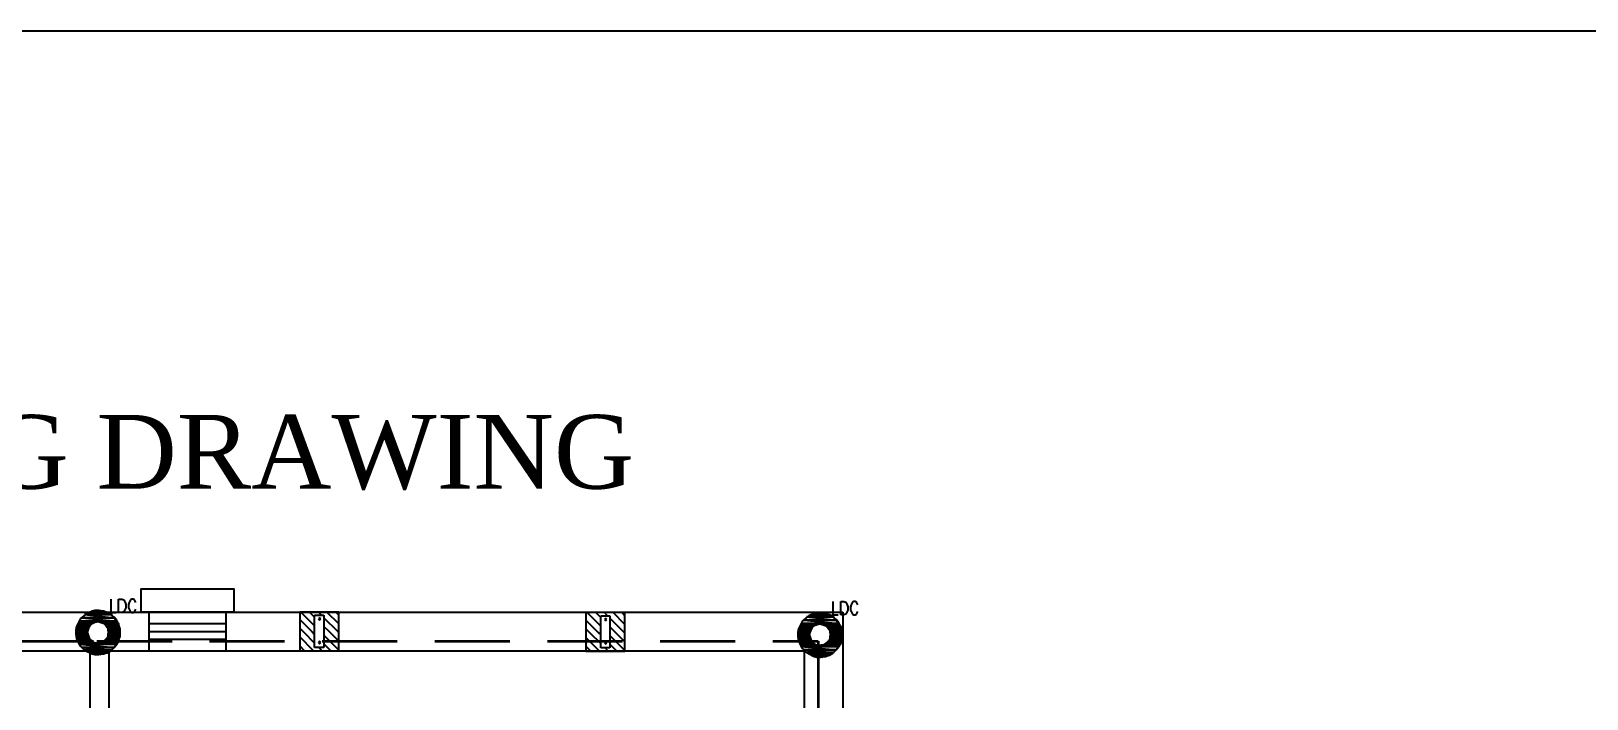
# Model space of a CAD drawing. Header units: inches. Extents: x 1052 to 8538, y 819 to 5894.
# Drawn here: x 5266.5 to 5525.5, y 3193.2 to 3304.3 of the extents above; entities that cross this region are included whole.
import ezdxf

# ---------------------------------------------------------------- set-up
doc = ezdxf.new("R2010")
doc.units = ezdxf.units.IN
doc.header["$LTSCALE"] = 50
doc.header["$MEASUREMENT"] = 0
doc.linetypes.add('HIDDEN', pattern=[0.375, 0.25, -0.125])
doc.layers.add('line', color=5, linetype='HIDDEN', lineweight=35)
doc.layers.add('T', color=7, linetype='Continuous')
doc.styles.get("Standard").update_dxf_attribs({"font": 'arial.ttf'})

msp = doc.modelspace()

# ---------------------------------------------------------------- linework, layer by layer
msp.add_line((6141.93, 3304.32), (4991.99, 3304.32))
at = {"color": 1}
for p, q in [((5279.75, 3209.77), (5279.75, 3207.57)), ((5281.06, 3207.57), (5281.06, 3209.77)), ((5281.06, 3209.77), (5281.61, 3209.77)), ((5281.61, 3209.77), (5281.94, 3209.66)), ((5281.94, 3209.66), (5282.05, 3209.44)), ((5282.05, 3209.44), (5282.16, 3209.22)), ((5282.16, 3209.22), (5282.27, 3208.89)), ((5282.27, 3208.89), (5282.27, 3208.34)), ((5282.81, 3209.22), (5282.71, 3208.89)), ((5282.71, 3208.89), (5282.71, 3208.34)), ((5282.93, 3209.44), (5282.81, 3209.22)), ((5283.04, 3209.66), (5282.93, 3209.44)), ((5283.25, 3209.77), (5283.04, 3209.66)), ((5283.47, 3209.77), (5283.25, 3209.77)), ((5283.69, 3209.66), (5283.47, 3209.77)), ((5283.8, 3209.44), (5283.69, 3209.66)), ((5283.91, 3209.22), (5283.8, 3209.44)), ((5399.93, 3209.38), (5399.93, 3207.18)), ((5401.25, 3207.18), (5401.25, 3209.38)), ((5401.25, 3209.38), (5401.79, 3209.38)), ((5401.79, 3209.38), (5402.12, 3209.27)), ((5402.12, 3209.27), (5402.23, 3209.05)), ((5402.23, 3209.05), (5402.34, 3208.83)), ((5402.34, 3208.83), (5402.45, 3208.5)), ((5403, 3208.83), (5402.89, 3208.5)), ((5403.11, 3209.05), (5403, 3208.83)), ((5403.22, 3209.27), (5403.11, 3209.05)), ((5403.44, 3209.38), (5403.22, 3209.27)), ((5403.66, 3209.38), (5403.44, 3209.38)), ((5403.88, 3209.27), (5403.66, 3209.38)), ((5403.99, 3209.05), (5403.88, 3209.27)), ((5404.09, 3208.83), (5403.99, 3209.05)), ((5274.7, 3206.59), (5274.37, 3205.93)), ((5275.25, 3207.03), (5274.7, 3206.59)), ((5280.29, 3206.7), (5274.92, 3206.7)), ((5274.92, 3206.7), (5280.73, 3206.15)), ((5274.92, 3206.7), (5280.29, 3206.7)), ((5275.8, 3207.47), (5275.25, 3207.03)), ((5279.86, 3207.24), (5275.36, 3207.24)), ((5275.36, 3207.24), (5280.29, 3206.7)), ((5275.36, 3207.24), (5279.86, 3207.24)), ((5276.46, 3207.68), (5275.8, 3207.47)), ((5279.31, 3207.57), (5276.02, 3207.57)), ((5276.02, 3207.57), (5279.86, 3207.24)), ((5276.02, 3207.57), (5279.31, 3207.57)), ((5277.12, 3207.91), (5276.46, 3207.68)), ((5278.65, 3207.79), (5276.56, 3207.79)), ((5276.56, 3207.79), (5279.31, 3207.57)), ((5276.56, 3207.79), (5278.65, 3207.79)), ((5277.77, 3207.91), (5277.12, 3207.91)), ((5277.23, 3207.91), (5278.65, 3207.79)), ((5277.23, 3207.91), (5277.99, 3207.91)), ((5278.43, 3207.79), (5277.77, 3207.91)), ((5277.99, 3207.91), (5278.65, 3207.79)), ((5279.2, 3207.57), (5278.43, 3207.79)), ((5278.65, 3207.79), (5279.31, 3207.57)), ((5279.75, 3207.24), (5279.2, 3207.57)), ((5279.31, 3207.57), (5279.86, 3207.24)), ((5279.75, 3207.57), (5280.62, 3207.57)), ((5280.29, 3206.81), (5279.75, 3207.24)), ((5279.86, 3207.24), (5280.29, 3206.7)), ((5280.73, 3206.26), (5280.29, 3206.81)), ((5280.29, 3206.7), (5280.73, 3206.15)), ((5281.06, 3205.6), (5280.73, 3206.26)), ((5281.61, 3207.57), (5281.06, 3207.57)), ((5281.94, 3207.68), (5281.61, 3207.57)), ((5282.05, 3207.91), (5281.94, 3207.68)), ((5282.16, 3208.12), (5282.05, 3207.91)), ((5282.27, 3208.34), (5282.16, 3208.12)), ((5282.71, 3208.34), (5282.81, 3208.12)), ((5282.81, 3208.12), (5282.93, 3207.91)), ((5282.93, 3207.91), (5283.04, 3207.68)), ((5283.04, 3207.68), (5283.25, 3207.57)), ((5283.25, 3207.57), (5283.47, 3207.57)), ((5283.47, 3207.57), (5283.69, 3207.68)), ((5283.69, 3207.68), (5283.8, 3207.91)), ((5283.8, 3207.91), (5283.91, 3208.12)), ((5311.2, 3207.64), (5311.2, 3201.22)), ((5317.71, 3207.64), (5311.2, 3207.64)), ((5317.71, 3201.22), (5317.71, 3207.64)), ((5358.82, 3207.56), (5358.82, 3201.15)), ((5365.34, 3207.56), (5358.82, 3207.56)), ((5365.34, 3201.15), (5365.34, 3207.56)), ((5394.89, 3206.2), (5394.56, 3205.54)), ((5395.43, 3206.64), (5394.89, 3206.2)), ((5400.48, 3206.31), (5395.1, 3206.31)), ((5395.1, 3206.31), (5400.92, 3205.76)), ((5395.1, 3206.31), (5400.48, 3206.31)), ((5395.98, 3207.07), (5395.43, 3206.64)), ((5400.04, 3206.85), (5395.54, 3206.85)), ((5395.54, 3206.85), (5400.48, 3206.31)), ((5395.54, 3206.85), (5400.04, 3206.85)), ((5396.64, 3207.29), (5395.98, 3207.07)), ((5399.49, 3207.18), (5396.2, 3207.18)), ((5396.2, 3207.18), (5400.04, 3206.85)), ((5396.2, 3207.18), (5399.49, 3207.18)), ((5397.3, 3207.51), (5396.64, 3207.29)), ((5398.83, 3207.4), (5396.75, 3207.4)), ((5396.75, 3207.4), (5399.49, 3207.18)), ((5396.75, 3207.4), (5398.83, 3207.4)), ((5397.96, 3207.51), (5397.3, 3207.51)), ((5397.41, 3207.51), (5398.83, 3207.4)), ((5397.41, 3207.51), (5398.18, 3207.51)), ((5398.61, 3207.4), (5397.96, 3207.51)), ((5398.18, 3207.51), (5398.83, 3207.4)), ((5399.38, 3207.18), (5398.61, 3207.4)), ((5398.83, 3207.4), (5399.49, 3207.18)), ((5399.93, 3206.85), (5399.38, 3207.18)), ((5399.49, 3207.18), (5400.04, 3206.85)), ((5399.93, 3207.18), (5400.81, 3207.18)), ((5400.48, 3206.41), (5399.93, 3206.85)), ((5400.04, 3206.85), (5400.48, 3206.31)), ((5400.92, 3205.87), (5400.48, 3206.41)), ((5400.48, 3206.31), (5400.92, 3205.76)), ((5401.79, 3207.18), (5401.25, 3207.18)), ((5402.12, 3207.29), (5401.79, 3207.18)), ((5402.23, 3207.51), (5402.12, 3207.29)), ((5402.34, 3207.73), (5402.23, 3207.51)), ((5402.45, 3207.95), (5402.34, 3207.73)), ((5402.45, 3208.5), (5402.45, 3207.95)), ((5402.89, 3208.5), (5402.89, 3207.95)), ((5402.89, 3207.95), (5403, 3207.73)), ((5403, 3207.73), (5403.11, 3207.51)), ((5403.11, 3207.51), (5403.22, 3207.29)), ((5403.22, 3207.29), (5403.44, 3207.18)), ((5403.44, 3207.18), (5403.66, 3207.18)), ((5403.66, 3207.18), (5403.88, 3207.29)), ((5403.88, 3207.29), (5403.99, 3207.51)), ((5403.99, 3207.51), (5404.09, 3207.73)), ((5274.04, 3205.27), (5273.94, 3204.61)), ((5275.91, 3204.61), (5273.94, 3204.61)), ((5273.94, 3204.61), (5275.8, 3204.29)), ((5273.94, 3204.61), (5275.91, 3204.61)), ((5273.94, 3204.61), (5273.94, 3203.96)), ((5275.8, 3204.29), (5273.94, 3204.29)), ((5273.94, 3204.29), (5275.91, 3203.96)), ((5273.94, 3204.29), (5275.8, 3204.29)), ((5275.91, 3203.96), (5273.94, 3203.96)), ((5273.94, 3203.96), (5276.02, 3203.63)), ((5273.94, 3203.96), (5275.91, 3203.96)), ((5273.94, 3203.96), (5274.04, 3203.19)), ((5274.37, 3205.93), (5274.04, 3205.27)), ((5276.13, 3205.16), (5274.04, 3205.16)), ((5274.04, 3205.16), (5276.02, 3204.94)), ((5274.04, 3205.16), (5276.13, 3205.16)), ((5276.02, 3204.94), (5274.04, 3204.94)), ((5274.04, 3204.94), (5276.02, 3204.94)), ((5274.04, 3204.94), (5275.91, 3204.61)), ((5274.04, 3204.94), (5276.02, 3204.94)), ((5276.02, 3203.63), (5274.04, 3203.63)), ((5274.04, 3203.63), (5276.02, 3203.63)), ((5274.04, 3203.63), (5276.13, 3203.3)), ((5274.04, 3203.63), (5276.02, 3203.63)), ((5276.46, 3205.6), (5274.15, 3205.6)), ((5274.15, 3205.6), (5276.35, 3205.49)), ((5274.15, 3205.6), (5276.46, 3205.6)), ((5276.35, 3205.49), (5274.15, 3205.49)), ((5274.15, 3205.49), (5276.13, 3205.16)), ((5274.15, 3205.49), (5276.35, 3205.49)), ((5276.79, 3205.82), (5274.26, 3205.82)), ((5274.26, 3205.82), (5276.56, 3205.71)), ((5274.26, 3205.82), (5276.79, 3205.82)), ((5276.56, 3205.71), (5274.26, 3205.71)), ((5274.26, 3205.71), (5276.46, 3205.6)), ((5274.26, 3205.71), (5276.56, 3205.71)), ((5280.84, 3206.04), (5274.37, 3206.04)), ((5274.37, 3206.04), (5277.12, 3205.93)), ((5274.37, 3206.04), (5277.44, 3206.04)), ((5277.12, 3205.93), (5274.37, 3205.93)), ((5274.37, 3205.93), (5276.79, 3205.82)), ((5274.37, 3205.93), (5277.12, 3205.93)), ((5280.73, 3206.15), (5274.48, 3206.15)), ((5274.48, 3206.15), (5280.84, 3206.04)), ((5274.48, 3206.15), (5280.73, 3206.15)), ((5275.91, 3204.72), (5275.8, 3204.4)), ((5275.91, 3204.61), (5275.8, 3204.29)), ((5275.8, 3204.4), (5275.8, 3204.06)), ((5275.8, 3204.29), (5275.91, 3203.96)), ((5275.8, 3204.06), (5275.91, 3203.74)), ((5276.02, 3205.05), (5275.91, 3204.72)), ((5276.02, 3204.94), (5275.91, 3204.61)), ((5275.91, 3203.96), (5276.02, 3203.63)), ((5275.91, 3203.74), (5276.02, 3203.41)), ((5276.24, 3205.38), (5276.02, 3205.05)), ((5276.13, 3205.16), (5276.02, 3204.94)), ((5276.02, 3203.63), (5276.13, 3203.3)), ((5276.35, 3205.49), (5276.13, 3205.16)), ((5276.46, 3205.6), (5276.24, 3205.38)), ((5276.46, 3205.6), (5276.35, 3205.49)), ((5276.68, 3205.82), (5276.46, 3205.6)), ((5276.56, 3205.71), (5276.46, 3205.6)), ((5276.79, 3205.82), (5276.56, 3205.71)), ((5277, 3205.93), (5276.68, 3205.82)), ((5277.12, 3205.93), (5276.79, 3205.82)), ((5277.33, 3206.04), (5277, 3205.93)), ((5277.44, 3206.04), (5277.12, 3205.93)), ((5277.66, 3206.04), (5277.33, 3206.04)), ((5277.99, 3205.93), (5277.66, 3206.04)), ((5277.77, 3206.04), (5280.84, 3205.93)), ((5277.77, 3206.04), (5280.84, 3206.04)), ((5278.32, 3205.82), (5277.99, 3205.93)), ((5280.84, 3205.93), (5278.1, 3205.93)), ((5278.1, 3205.93), (5280.95, 3205.82)), ((5278.1, 3205.93), (5280.84, 3205.93)), ((5278.65, 3205.71), (5278.32, 3205.82)), ((5280.95, 3205.82), (5278.43, 3205.82)), ((5278.43, 3205.82), (5281.06, 3205.71)), ((5278.43, 3205.82), (5280.95, 3205.82)), ((5281.06, 3205.71), (5278.65, 3205.71)), ((5278.65, 3205.71), (5281.06, 3205.6)), ((5278.65, 3205.71), (5281.06, 3205.71)), ((5278.87, 3205.49), (5278.65, 3205.71)), ((5281.06, 3205.6), (5278.76, 3205.6)), ((5278.76, 3205.6), (5281.06, 3205.49)), ((5278.76, 3205.6), (5281.06, 3205.6)), ((5279.09, 3205.16), (5278.87, 3205.49)), ((5281.06, 3205.49), (5278.98, 3205.49)), ((5278.98, 3205.49), (5281.17, 3205.16)), ((5278.98, 3205.49), (5281.06, 3205.49)), ((5281.17, 3205.16), (5279.09, 3205.16)), ((5279.09, 3205.16), (5281.28, 3204.94)), ((5279.09, 3205.16), (5281.17, 3205.16)), ((5279.31, 3204.94), (5279.09, 3205.16)), ((5279.09, 3203.3), (5279.31, 3203.63)), ((5281.28, 3204.94), (5279.2, 3204.94)), ((5279.2, 3204.94), (5281.28, 3204.94)), ((5279.2, 3204.94), (5281.28, 3204.94)), ((5281.28, 3203.63), (5279.2, 3203.63)), ((5279.2, 3203.63), (5281.17, 3203.3)), ((5279.2, 3203.63), (5281.28, 3203.63)), ((5281.28, 3204.94), (5279.31, 3204.94)), ((5279.31, 3204.94), (5281.28, 3204.61)), ((5279.31, 3204.94), (5281.28, 3204.94)), ((5279.31, 3204.61), (5279.31, 3204.94)), ((5281.28, 3204.61), (5279.31, 3204.61)), ((5279.31, 3204.61), (5281.28, 3204.29)), ((5279.31, 3204.61), (5281.28, 3204.61)), ((5279.42, 3204.29), (5279.31, 3204.61)), ((5279.31, 3203.96), (5279.42, 3204.29)), ((5281.28, 3203.96), (5279.31, 3203.96)), ((5279.31, 3203.96), (5281.28, 3203.63)), ((5279.31, 3203.96), (5281.28, 3203.96)), ((5279.31, 3203.63), (5279.31, 3203.96)), ((5281.28, 3203.63), (5279.31, 3203.63)), ((5279.31, 3203.63), (5281.28, 3203.63)), ((5279.31, 3203.63), (5281.28, 3203.63)), ((5281.28, 3204.29), (5279.42, 3204.29)), ((5279.42, 3204.29), (5281.28, 3203.96)), ((5279.42, 3204.29), (5281.28, 3204.29)), ((5280.73, 3206.15), (5280.84, 3206.04)), ((5280.84, 3206.04), (5280.84, 3205.93)), ((5280.84, 3205.93), (5280.95, 3205.82)), ((5280.95, 3205.82), (5281.06, 3205.71)), ((5281.06, 3205.71), (5281.06, 3205.6)), ((5281.06, 3205.6), (5281.06, 3205.49)), ((5281.28, 3204.94), (5281.06, 3205.6)), ((5281.06, 3205.49), (5281.17, 3205.16)), ((5281.17, 3205.16), (5281.28, 3204.94)), ((5281.28, 3203.63), (5281.17, 3203.3)), ((5281.28, 3204.94), (5281.28, 3204.61)), ((5281.28, 3204.29), (5281.28, 3204.94)), ((5281.28, 3204.61), (5281.28, 3204.29)), ((5281.28, 3204.29), (5281.28, 3203.96)), ((5281.28, 3203.52), (5281.28, 3204.29)), ((5281.28, 3203.96), (5281.28, 3203.63)), ((5394.23, 3204.88), (5394.12, 3204.22)), ((5396.09, 3204.22), (5394.12, 3204.22)), ((5394.12, 3204.22), (5395.98, 3203.89)), ((5394.12, 3204.22), (5396.09, 3204.22)), ((5394.12, 3204.22), (5394.12, 3203.57)), ((5395.98, 3203.89), (5394.12, 3203.89)), ((5394.12, 3203.89), (5396.09, 3203.57)), ((5394.12, 3203.89), (5395.98, 3203.89)), ((5394.56, 3205.54), (5394.23, 3204.88)), ((5396.31, 3204.77), (5394.23, 3204.77)), ((5394.23, 3204.77), (5396.2, 3204.55)), ((5394.23, 3204.77), (5396.31, 3204.77)), ((5396.2, 3204.55), (5394.23, 3204.55)), ((5394.23, 3204.55), (5396.2, 3204.55)), ((5394.23, 3204.55), (5396.09, 3204.22)), ((5394.23, 3204.55), (5396.2, 3204.55)), ((5396.64, 3205.21), (5394.34, 3205.21)), ((5394.34, 3205.21), (5396.53, 3205.1)), ((5394.34, 3205.21), (5396.64, 3205.21)), ((5396.53, 3205.1), (5394.34, 3205.1)), ((5394.34, 3205.1), (5396.31, 3204.77)), ((5394.34, 3205.1), (5396.53, 3205.1)), ((5396.97, 3205.43), (5394.45, 3205.43)), ((5394.45, 3205.43), (5396.75, 3205.32)), ((5394.45, 3205.43), (5396.97, 3205.43)), ((5396.75, 3205.32), (5394.45, 3205.32)), ((5394.45, 3205.32), (5396.64, 3205.21)), ((5394.45, 3205.32), (5396.75, 3205.32)), ((5401.02, 3205.65), (5394.56, 3205.65)), ((5394.56, 3205.65), (5397.3, 3205.54)), ((5394.56, 3205.65), (5397.63, 3205.65)), ((5397.3, 3205.54), (5394.56, 3205.54)), ((5394.56, 3205.54), (5396.97, 3205.43)), ((5394.56, 3205.54), (5397.3, 3205.54)), ((5400.92, 3205.76), (5394.67, 3205.76)), ((5394.67, 3205.76), (5401.02, 3205.65)), ((5394.67, 3205.76), (5400.92, 3205.76)), ((5396.09, 3204.33), (5395.98, 3204)), ((5396.09, 3204.22), (5395.98, 3203.89)), ((5395.98, 3204), (5395.98, 3203.67)), ((5395.98, 3203.89), (5396.09, 3203.57)), ((5395.98, 3203.67), (5396.09, 3203.34)), ((5396.2, 3204.66), (5396.09, 3204.33)), ((5396.2, 3204.55), (5396.09, 3204.22)), ((5396.42, 3204.99), (5396.2, 3204.66)), ((5396.31, 3204.77), (5396.2, 3204.55)), ((5396.53, 3205.1), (5396.31, 3204.77)), ((5396.64, 3205.21), (5396.42, 3204.99)), ((5396.64, 3205.21), (5396.53, 3205.1)), ((5396.86, 3205.43), (5396.64, 3205.21)), ((5396.75, 3205.32), (5396.64, 3205.21)), ((5396.97, 3205.43), (5396.75, 3205.32)), ((5397.19, 3205.54), (5396.86, 3205.43)), ((5397.3, 3205.54), (5396.97, 3205.43)), ((5397.52, 3205.65), (5397.19, 3205.54)), ((5397.63, 3205.65), (5397.3, 3205.54)), ((5397.84, 3205.65), (5397.52, 3205.65)), ((5398.18, 3205.54), (5397.84, 3205.65)), ((5397.96, 3205.65), (5401.02, 3205.54)), ((5397.96, 3205.65), (5401.02, 3205.65)), ((5398.5, 3205.43), (5398.18, 3205.54)), ((5401.02, 3205.54), (5398.28, 3205.54)), ((5398.28, 3205.54), (5401.14, 3205.43)), ((5398.28, 3205.54), (5401.02, 3205.54)), ((5398.83, 3205.32), (5398.5, 3205.43)), ((5401.14, 3205.43), (5398.61, 3205.43)), ((5398.61, 3205.43), (5401.25, 3205.32)), ((5398.61, 3205.43), (5401.14, 3205.43)), ((5401.25, 3205.32), (5398.83, 3205.32)), ((5398.83, 3205.32), (5401.25, 3205.21)), ((5398.83, 3205.32), (5401.25, 3205.32)), ((5399.05, 3205.1), (5398.83, 3205.32)), ((5401.25, 3205.21), (5398.94, 3205.21)), ((5398.94, 3205.21), (5401.25, 3205.1)), ((5398.94, 3205.21), (5401.25, 3205.21)), ((5399.27, 3204.77), (5399.05, 3205.1)), ((5401.25, 3205.1), (5399.16, 3205.1)), ((5399.16, 3205.1), (5401.35, 3204.77)), ((5399.16, 3205.1), (5401.25, 3205.1)), ((5401.35, 3204.77), (5399.27, 3204.77)), ((5399.27, 3204.77), (5401.46, 3204.55)), ((5399.27, 3204.77), (5401.35, 3204.77)), ((5399.49, 3204.55), (5399.27, 3204.77)), ((5401.46, 3204.55), (5399.38, 3204.55)), ((5399.38, 3204.55), (5401.46, 3204.55)), ((5399.38, 3204.55), (5401.46, 3204.55)), ((5401.46, 3204.55), (5399.49, 3204.55)), ((5399.49, 3204.55), (5401.46, 3204.22)), ((5399.49, 3204.55), (5401.46, 3204.55)), ((5399.49, 3204.22), (5399.49, 3204.55)), ((5401.46, 3204.22), (5399.49, 3204.22)), ((5399.49, 3204.22), (5401.46, 3203.89)), ((5399.49, 3204.22), (5401.46, 3204.22)), ((5399.6, 3203.89), (5399.49, 3204.22)), ((5399.49, 3203.57), (5399.6, 3203.89)), ((5401.46, 3203.89), (5399.6, 3203.89)), ((5399.6, 3203.89), (5401.46, 3203.57)), ((5399.6, 3203.89), (5401.46, 3203.89)), ((5401.25, 3205.21), (5400.92, 3205.87)), ((5400.92, 3205.76), (5401.02, 3205.65)), ((5401.02, 3205.65), (5401.02, 3205.54)), ((5401.02, 3205.54), (5401.14, 3205.43)), ((5401.14, 3205.43), (5401.25, 3205.32)), ((5401.25, 3205.32), (5401.25, 3205.21)), ((5401.25, 3205.21), (5401.25, 3205.1)), ((5401.46, 3204.55), (5401.25, 3205.21)), ((5401.25, 3205.1), (5401.35, 3204.77)), ((5401.35, 3204.77), (5401.46, 3204.55)), ((5401.46, 3204.55), (5401.46, 3204.22)), ((5401.46, 3203.89), (5401.46, 3204.55)), ((5401.46, 3204.22), (5401.46, 3203.89)), ((5401.46, 3203.89), (5401.46, 3203.57)), ((5401.46, 3203.13), (5401.46, 3203.89)), ((5276.13, 3203.3), (5274.04, 3203.3)), ((5274.04, 3203.3), (5276.35, 3203.08)), ((5274.04, 3203.3), (5276.13, 3203.3)), ((5274.04, 3203.19), (5274.37, 3202.53)), ((5276.35, 3203.08), (5274.15, 3203.08)), ((5274.15, 3203.08), (5276.46, 3202.97)), ((5274.15, 3203.08), (5276.35, 3203.08)), ((5276.46, 3202.97), (5274.15, 3202.97)), ((5274.15, 3202.97), (5276.56, 3202.86)), ((5274.15, 3202.97), (5276.46, 3202.97)), ((5276.56, 3202.86), (5274.26, 3202.86)), ((5274.26, 3202.86), (5276.79, 3202.64)), ((5274.26, 3202.86), (5276.56, 3202.86)), ((5276.79, 3202.64), (5274.26, 3202.64)), ((5274.26, 3202.64), (5277.12, 3202.53)), ((5274.26, 3202.64), (5276.79, 3202.64)), ((5277.12, 3202.53), (5274.37, 3202.53)), ((5274.37, 3202.53), (5277.44, 3202.53)), ((5274.37, 3202.53), (5277.44, 3202.53)), ((5274.37, 3202.53), (5280.73, 3202.31)), ((5274.37, 3202.53), (5280.84, 3202.53)), ((5274.37, 3202.53), (5274.7, 3201.98)), ((5280.73, 3202.31), (5274.48, 3202.31)), ((5274.48, 3202.31), (5280.29, 3201.76)), ((5274.48, 3202.31), (5280.73, 3202.31)), ((5274.7, 3201.98), (5275.25, 3201.43)), ((5280.29, 3201.76), (5274.92, 3201.76)), ((5274.92, 3201.76), (5279.86, 3201.32)), ((5274.92, 3201.76), (5280.29, 3201.76)), ((5275.25, 3201.43), (5275.8, 3201.11)), ((5279.86, 3201.32), (5275.36, 3201.32)), ((5275.36, 3201.32), (5279.31, 3200.99)), ((5275.36, 3201.32), (5279.86, 3201.32)), ((5275.8, 3201.11), (5276.46, 3200.78)), ((5276.02, 3203.41), (5276.24, 3203.19)), ((5276.13, 3203.3), (5276.35, 3203.08)), ((5276.24, 3203.19), (5276.46, 3202.97)), ((5276.35, 3203.08), (5276.46, 3202.97)), ((5276.46, 3202.97), (5276.56, 3202.86)), ((5276.46, 3202.97), (5276.68, 3202.75)), ((5276.56, 3202.86), (5276.79, 3202.64)), ((5276.68, 3202.75), (5277, 3202.53)), ((5276.79, 3202.64), (5277.12, 3202.53)), ((5277, 3202.53), (5277.33, 3202.53)), ((5277.33, 3202.53), (5277.66, 3202.53)), ((5277.66, 3202.53), (5277.99, 3202.53)), ((5280.84, 3202.53), (5277.77, 3202.53)), ((5277.99, 3202.53), (5278.32, 3202.64)), ((5280.84, 3202.53), (5278.1, 3202.53)), ((5278.1, 3202.53), (5280.84, 3202.53)), ((5278.1, 3202.53), (5280.84, 3202.53)), ((5278.32, 3202.64), (5278.65, 3202.86)), ((5280.95, 3202.64), (5278.43, 3202.64)), ((5278.43, 3202.64), (5280.84, 3202.53)), ((5278.43, 3202.64), (5280.95, 3202.64)), ((5278.65, 3202.86), (5278.87, 3203.08)), ((5281.06, 3202.86), (5278.65, 3202.86)), ((5278.65, 3202.86), (5280.95, 3202.64)), ((5278.65, 3202.86), (5281.06, 3202.86)), ((5281.06, 3202.97), (5278.76, 3202.97)), ((5278.76, 3202.97), (5281.06, 3202.86)), ((5278.76, 3202.97), (5281.06, 3202.97)), ((5278.87, 3203.08), (5279.09, 3203.3)), ((5281.06, 3203.08), (5278.98, 3203.08)), ((5278.98, 3203.08), (5281.06, 3202.97)), ((5278.98, 3203.08), (5281.06, 3203.08)), ((5281.17, 3203.3), (5279.09, 3203.3)), ((5279.09, 3203.3), (5281.06, 3203.08)), ((5279.09, 3203.3), (5281.17, 3203.3)), ((5279.2, 3200.89), (5279.75, 3201.22)), ((5279.86, 3201.32), (5279.31, 3200.99)), ((5279.75, 3201.22), (5280.29, 3201.76)), ((5280.29, 3201.76), (5279.86, 3201.32)), ((5280.73, 3202.31), (5280.29, 3201.76)), ((5280.29, 3201.76), (5280.73, 3202.31)), ((5280.73, 3202.31), (5281.06, 3202.86)), ((5280.84, 3202.53), (5280.73, 3202.31)), ((5280.95, 3202.64), (5280.84, 3202.53)), ((5281.06, 3202.86), (5280.95, 3202.64)), ((5281.06, 3202.86), (5281.28, 3203.52)), ((5281.17, 3203.3), (5281.06, 3203.08)), ((5281.06, 3203.08), (5281.06, 3202.97)), ((5281.06, 3202.97), (5281.06, 3202.86)), ((5311.2, 3201.22), (5317.71, 3201.22)), ((5358.82, 3201.15), (5365.34, 3201.15)), ((5396.09, 3203.57), (5394.12, 3203.57)), ((5394.12, 3203.57), (5396.2, 3203.24)), ((5394.12, 3203.57), (5396.09, 3203.57)), ((5394.12, 3203.57), (5394.23, 3202.8)), ((5396.2, 3203.24), (5394.23, 3203.24)), ((5394.23, 3203.24), (5396.2, 3203.24)), ((5394.23, 3203.24), (5396.31, 3202.91)), ((5394.23, 3203.24), (5396.2, 3203.24)), ((5396.31, 3202.91), (5394.23, 3202.91)), ((5394.23, 3202.91), (5396.53, 3202.69)), ((5394.23, 3202.91), (5396.31, 3202.91)), ((5394.23, 3202.8), (5394.56, 3202.14)), ((5396.53, 3202.69), (5394.34, 3202.69)), ((5394.34, 3202.69), (5396.64, 3202.58)), ((5394.34, 3202.69), (5396.53, 3202.69)), ((5396.64, 3202.58), (5394.34, 3202.58)), ((5394.34, 3202.58), (5396.75, 3202.47)), ((5394.34, 3202.58), (5396.64, 3202.58)), ((5396.75, 3202.47), (5394.45, 3202.47)), ((5394.45, 3202.47), (5396.97, 3202.25)), ((5394.45, 3202.47), (5396.75, 3202.47)), ((5396.97, 3202.25), (5394.45, 3202.25)), ((5394.45, 3202.25), (5397.3, 3202.14)), ((5394.45, 3202.25), (5396.97, 3202.25)), ((5397.3, 3202.14), (5394.56, 3202.14)), ((5394.56, 3202.14), (5397.63, 3202.14)), ((5394.56, 3202.14), (5397.63, 3202.14)), ((5394.56, 3202.14), (5400.92, 3201.92)), ((5394.56, 3202.14), (5401.02, 3202.14)), ((5394.56, 3202.14), (5394.89, 3201.59)), ((5400.92, 3201.92), (5394.67, 3201.92)), ((5394.67, 3201.92), (5400.48, 3201.37)), ((5394.67, 3201.92), (5400.92, 3201.92)), ((5394.89, 3201.59), (5395.43, 3201.04)), ((5400.48, 3201.37), (5395.1, 3201.37)), ((5395.1, 3201.37), (5400.04, 3200.93)), ((5395.1, 3201.37), (5400.48, 3201.37)), ((5395.43, 3201.04), (5395.98, 3200.71)), ((5396.09, 3203.57), (5396.2, 3203.24)), ((5396.09, 3203.34), (5396.2, 3203.02)), ((5396.2, 3203.24), (5396.31, 3202.91)), ((5396.2, 3203.02), (5396.42, 3202.8)), ((5396.31, 3202.91), (5396.53, 3202.69)), ((5396.42, 3202.8), (5396.64, 3202.58)), ((5396.53, 3202.69), (5396.64, 3202.58)), ((5396.64, 3202.58), (5396.75, 3202.47)), ((5396.64, 3202.58), (5396.86, 3202.36)), ((5396.75, 3202.47), (5396.97, 3202.25)), ((5396.86, 3202.36), (5397.19, 3202.14)), ((5396.97, 3202.25), (5397.3, 3202.14)), ((5397.19, 3202.14), (5397.52, 3202.14)), ((5397.52, 3202.14), (5397.84, 3202.14)), ((5397.84, 3202.14), (5398.18, 3202.14)), ((5401.02, 3202.14), (5397.96, 3202.14)), ((5398.18, 3202.14), (5398.5, 3202.25)), ((5401.02, 3202.14), (5398.28, 3202.14)), ((5398.28, 3202.14), (5401.02, 3202.14)), ((5398.28, 3202.14), (5401.02, 3202.14)), ((5398.5, 3202.25), (5398.83, 3202.47)), ((5401.14, 3202.25), (5398.61, 3202.25)), ((5398.61, 3202.25), (5401.02, 3202.14)), ((5398.61, 3202.25), (5401.14, 3202.25)), ((5398.83, 3202.47), (5399.05, 3202.69)), ((5401.25, 3202.47), (5398.83, 3202.47)), ((5398.83, 3202.47), (5401.14, 3202.25)), ((5398.83, 3202.47), (5401.25, 3202.47)), ((5401.25, 3202.58), (5398.94, 3202.58)), ((5398.94, 3202.58), (5401.25, 3202.47)), ((5398.94, 3202.58), (5401.25, 3202.58)), ((5399.05, 3202.69), (5399.27, 3202.91)), ((5401.25, 3202.69), (5399.16, 3202.69)), ((5399.16, 3202.69), (5401.25, 3202.58)), ((5399.16, 3202.69), (5401.25, 3202.69)), ((5399.27, 3202.91), (5399.49, 3203.24)), ((5401.35, 3202.91), (5399.27, 3202.91)), ((5399.27, 3202.91), (5401.25, 3202.69)), ((5399.27, 3202.91), (5401.35, 3202.91)), ((5401.46, 3203.24), (5399.38, 3203.24)), ((5399.38, 3203.24), (5401.35, 3202.91)), ((5399.38, 3203.24), (5401.46, 3203.24)), ((5401.46, 3203.57), (5399.49, 3203.57)), ((5399.49, 3203.57), (5401.46, 3203.24)), ((5399.49, 3203.57), (5401.46, 3203.57)), ((5399.49, 3203.24), (5399.49, 3203.57)), ((5401.46, 3203.24), (5399.49, 3203.24)), ((5399.49, 3203.24), (5401.46, 3203.24)), ((5399.49, 3203.24), (5401.46, 3203.24)), ((5399.93, 3200.82), (5400.48, 3201.37)), ((5400.48, 3201.37), (5400.04, 3200.93)), ((5400.92, 3201.92), (5400.48, 3201.37)), ((5400.48, 3201.37), (5400.92, 3201.92)), ((5400.92, 3201.92), (5401.25, 3202.47)), ((5401.02, 3202.14), (5400.92, 3201.92)), ((5401.14, 3202.25), (5401.02, 3202.14)), ((5401.25, 3202.47), (5401.14, 3202.25)), ((5401.25, 3202.47), (5401.46, 3203.13)), ((5401.35, 3202.91), (5401.25, 3202.69)), ((5401.25, 3202.69), (5401.25, 3202.58)), ((5401.25, 3202.58), (5401.25, 3202.47)), ((5401.46, 3203.24), (5401.35, 3202.91)), ((5401.46, 3203.57), (5401.46, 3203.24)), ((5279.31, 3200.99), (5276.02, 3200.99)), ((5276.02, 3200.99), (5278.65, 3200.67)), ((5276.02, 3200.99), (5279.31, 3200.99)), ((5276.46, 3200.78), (5277.12, 3200.56)), ((5278.65, 3200.67), (5276.56, 3200.67)), ((5276.56, 3200.67), (5277.99, 3200.56)), ((5276.56, 3200.67), (5278.65, 3200.67)), ((5277.12, 3200.56), (5277.77, 3200.56)), ((5277.99, 3200.56), (5277.23, 3200.56)), ((5277.77, 3200.56), (5278.43, 3200.67)), ((5278.65, 3200.67), (5277.99, 3200.56)), ((5278.43, 3200.67), (5279.2, 3200.89)), ((5279.31, 3200.99), (5278.65, 3200.67)), ((5400.04, 3200.93), (5395.54, 3200.93)), ((5395.54, 3200.93), (5399.49, 3200.6)), ((5395.54, 3200.93), (5400.04, 3200.93)), ((5395.98, 3200.71), (5396.64, 3200.39)), ((5399.49, 3200.6), (5396.2, 3200.6)), ((5396.2, 3200.6), (5398.83, 3200.28)), ((5396.2, 3200.6), (5399.49, 3200.6)), ((5396.64, 3200.39), (5397.3, 3200.16)), ((5398.83, 3200.28), (5396.75, 3200.28)), ((5396.75, 3200.28), (5398.18, 3200.16)), ((5396.75, 3200.28), (5398.83, 3200.28)), ((5397.3, 3200.16), (5397.96, 3200.16)), ((5398.18, 3200.16), (5397.41, 3200.16)), ((5397.96, 3200.16), (5398.61, 3200.28)), ((5398.83, 3200.28), (5398.18, 3200.16)), ((5398.61, 3200.28), (5399.38, 3200.5)), ((5399.49, 3200.6), (5398.83, 3200.28)), ((5399.38, 3200.5), (5399.93, 3200.82)), ((5400.04, 3200.93), (5399.49, 3200.6))]:
    msp.add_line(p, q, dxfattribs=at)
at = {"lineweight": -2}
for p, q in [((5093.1, 3207.65), (5401.63, 3207.65)), ((5401.63, 3207.65), (5401.63, 2744.85)), ((5276.29, 3056.6), (5276.29, 3201.22)), ((5279.5, 3171.01), (5279.5, 3201.22)), ((5337.33, 3201.2), (5340.31, 3201.2)), ((5340.31, 3201.2), (5341.52, 3201.2))]:
    msp.add_line(p, q, dxfattribs=at)
at = {"color": 4}
for p, q in [((5286.09, 3207.65), (5286.09, 3201.22)), ((5298.94, 3207.65), (5286.09, 3207.65)), ((5298.94, 3201.22), (5298.94, 3207.65)), ((5286.09, 3201.22), (5298.94, 3201.22))]:
    msp.add_line(p, q, dxfattribs=at)
at = {"color": 9}
for p, q in [((5311.2, 3206.39), (5313.26, 3204.33)), ((5313.68, 3205.36), (5311.4, 3207.64)), ((5313.68, 3206.81), (5312.85, 3207.64)), ((5313.68, 3201.74), (5313.68, 3207.12)), ((5313.68, 3207.12), (5315.23, 3207.12)), ((5314.82, 3207.12), (5314.3, 3207.64)), ((5314.4, 3206.6), (5314.3, 3206.5)), ((5314.3, 3206.5), (5314.4, 3206.39)), ((5314.5, 3206.71), (5314.4, 3206.6)), ((5314.4, 3206.39), (5314.5, 3206.29)), ((5314.61, 3206.6), (5314.5, 3206.71)), ((5314.5, 3206.29), (5314.61, 3206.39)), ((5314.71, 3206.5), (5314.61, 3206.6)), ((5314.61, 3206.39), (5314.71, 3206.5)), ((5315.23, 3207.12), (5315.23, 3201.74)), ((5317.61, 3204.33), (5315.23, 3206.71)), ((5317.71, 3205.67), (5315.74, 3207.64)), ((5317.71, 3207.12), (5317.19, 3207.64)), ((5358.82, 3206.32), (5360.89, 3204.25)), ((5361.3, 3205.29), (5359.03, 3207.56)), ((5361.3, 3206.73), (5360.48, 3207.56)), ((5361.3, 3201.67), (5361.3, 3207.04)), ((5361.3, 3207.04), (5362.85, 3207.04)), ((5362.44, 3207.04), (5361.92, 3207.56)), ((5362.03, 3206.53), (5361.92, 3206.42)), ((5361.92, 3206.42), (5362.03, 3206.32)), ((5362.13, 3206.63), (5362.03, 3206.53)), ((5362.03, 3206.32), (5362.13, 3206.22)), ((5362.23, 3206.53), (5362.13, 3206.63)), ((5362.13, 3206.22), (5362.23, 3206.32)), ((5362.34, 3206.42), (5362.23, 3206.53)), ((5362.23, 3206.32), (5362.34, 3206.42)), ((5362.85, 3207.04), (5362.85, 3201.67)), ((5365.23, 3204.25), (5362.85, 3206.63)), ((5365.34, 3205.6), (5363.37, 3207.56)), ((5365.34, 3207.04), (5364.82, 3207.56)), ((5311.2, 3204.95), (5311.82, 3204.33)), ((5311.82, 3204.33), (5313.68, 3202.47)), ((5313.26, 3204.33), (5313.68, 3203.91)), ((5316.16, 3204.33), (5315.23, 3205.26)), ((5317.71, 3201.33), (5315.23, 3203.81)), ((5317.71, 3202.78), (5316.16, 3204.33)), ((5317.71, 3204.22), (5317.61, 3204.33)), ((5358.82, 3204.87), (5359.44, 3204.25)), ((5359.44, 3204.25), (5361.3, 3202.39)), ((5360.89, 3204.25), (5361.3, 3203.84)), ((5363.78, 3204.25), (5362.85, 3205.19)), ((5365.34, 3201.25), (5362.85, 3203.73)), ((5365.34, 3202.7), (5363.78, 3204.25)), ((5365.34, 3204.15), (5365.23, 3204.25)), ((5313.47, 3201.22), (5311.2, 3203.5)), ((5312.02, 3201.22), (5311.2, 3202.05)), ((5315.23, 3201.74), (5313.68, 3201.74)), ((5314.4, 3202.67), (5314.3, 3202.57)), ((5314.3, 3202.57), (5314.4, 3202.47)), ((5314.5, 3202.78), (5314.4, 3202.67)), ((5314.4, 3202.47), (5314.5, 3202.36)), ((5314.92, 3201.22), (5314.4, 3201.74)), ((5314.61, 3202.67), (5314.5, 3202.78)), ((5314.5, 3202.36), (5314.61, 3202.47)), ((5314.71, 3202.57), (5314.61, 3202.67)), ((5314.61, 3202.47), (5314.71, 3202.57)), ((5316.36, 3201.22), (5315.23, 3202.36)), ((5361.09, 3201.15), (5358.82, 3203.43)), ((5359.65, 3201.15), (5358.82, 3201.98)), ((5362.85, 3201.67), (5361.3, 3201.67)), ((5362.03, 3202.6), (5361.92, 3202.5)), ((5361.92, 3202.5), (5362.03, 3202.39)), ((5362.13, 3202.7), (5362.03, 3202.6)), ((5362.03, 3202.39), (5362.13, 3202.29)), ((5362.54, 3201.15), (5362.03, 3201.67)), ((5362.23, 3202.6), (5362.13, 3202.7)), ((5362.13, 3202.29), (5362.23, 3202.39)), ((5362.34, 3202.5), (5362.23, 3202.6)), ((5362.23, 3202.39), (5362.34, 3202.5)), ((5363.99, 3201.15), (5362.85, 3202.29))]:
    msp.add_line(p, q, dxfattribs=at)
at = {"color": 5}
for p, q in [((5286.09, 3205.72), (5298.94, 3205.72)), ((5286.09, 3204.43), (5298.94, 3204.43)), ((5286.09, 3203.15), (5298.94, 3203.15))]:
    msp.add_line(p, q, dxfattribs=at)
msp.add_lwpolyline([(5286.09, 3207.65), (5284.8, 3207.65), (5284.8, 3211.51), (5298.94, 3211.51), (5300.23, 3211.51), (5300.23, 3207.65), (5298.94, 3207.65)], dxfattribs=at)
at = {"lineweight": -2}
for points in [[(5210.73, 3201.22), (5276.29, 3201.22)], [(5279.5, 3201.22), (5337.35, 3201.22)], [(5340.57, 3201.22), (5395.2, 3201.22), (5395.2, 3171.01)]]:
    msp.add_lwpolyline(points, dxfattribs=at)
at = {"layer": 'line'}
for p, q in [((5095.61, 3202.81), (5277.44, 3202.81)), ((5277.44, 3202.81), (5397.51, 3202.81)), ((5397.51, 3202.81), (5397.51, 2847.55))]:
    msp.add_line(p, q, dxfattribs=at)

# ---------------------------------------------------------------- texts
at = {"layer": 'T', "insert": (5170.89, 3227.91), "char_height": 12.264, "attachment_point": 7}
msp.add_mtext('{\\fTimes New Roman|b0|i0|c0|p18;LIGHTNING DRAWING}', dxfattribs=at)

doc.saveas('drawing.dxf')
